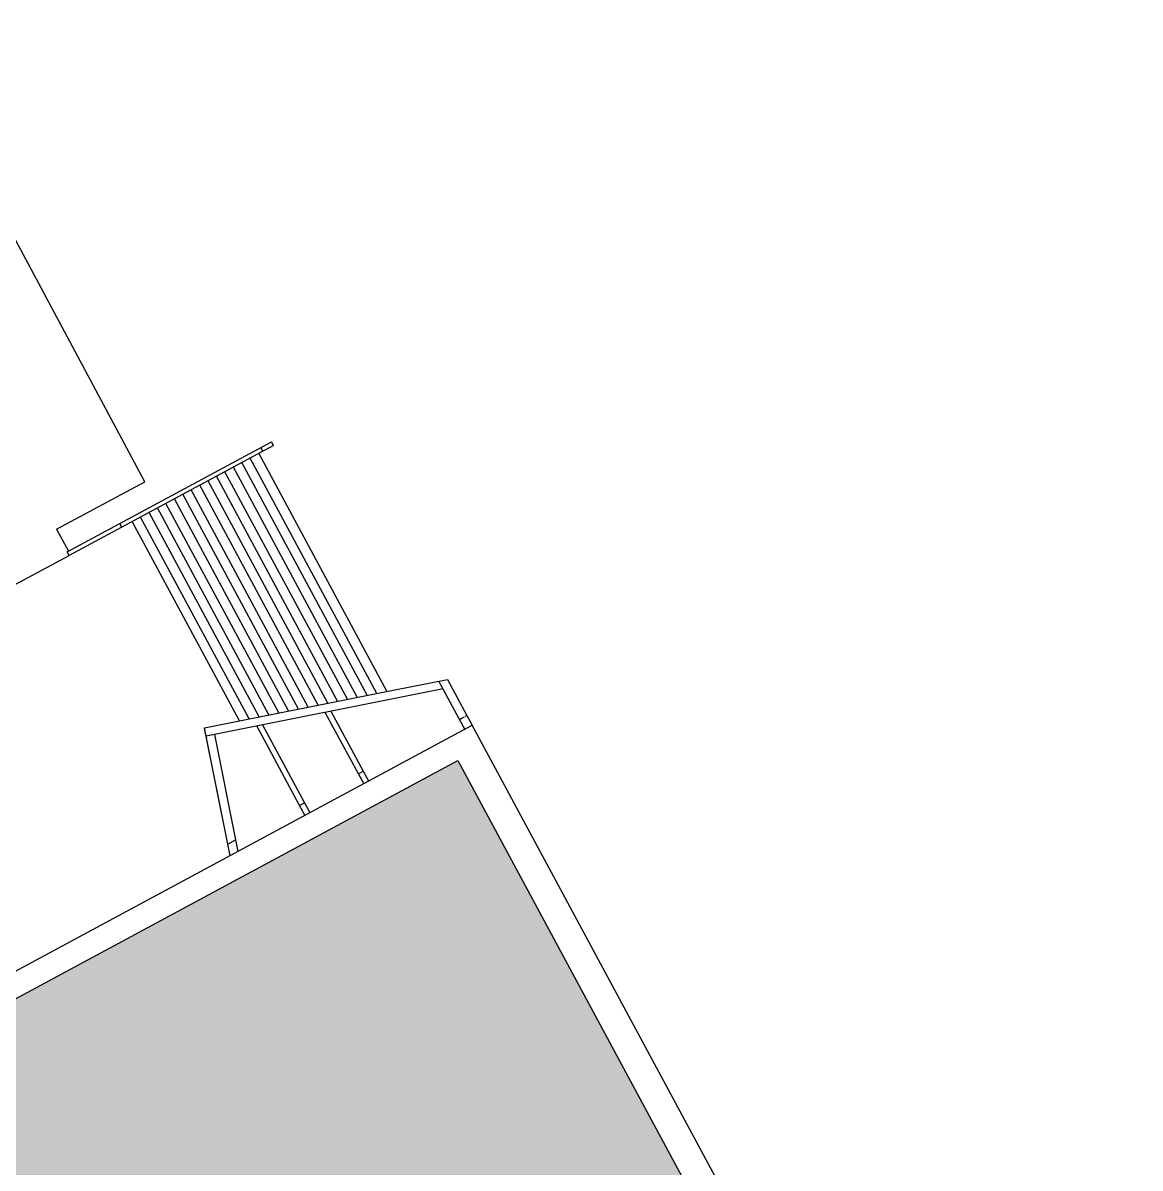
# Model space of a CAD drawing. Header units: inches. Extents: x 69213682 to 69221478, y 27658977 to 27667505.
# Drawn here: x 69217372 to 69218977, y 27665859 to 27667505 of the extents above; entities that cross this region are included whole.
import ezdxf

# ---------------------------------------------------------------- set-up
doc = ezdxf.new("R2010")
doc.units = ezdxf.units.IN
doc.header["$LTSCALE"] = 100
doc.header["$MEASUREMENT"] = 0
for name, color, linetype in [('A-SITE', 3, 'CONTINUOUS'), ('A-WALL', 5, 'CONTINUOUS'), ('Rooms-Category-Color', 7, 'CONTINUOUS'), ('Rooms-College-Color', 7, 'CONTINUOUS'), ('Rooms-Department-Color', 7, 'CONTINUOUS'), ('Rooms-Division-Color', 7, 'CONTINUOUS')]:
    doc.layers.add(name, color=color, linetype=linetype)

msp = doc.modelspace()

# ---------------------------------------------------------------- hatches: boundary and pattern name
at = {"layer": 'Rooms-Category-Color', "true_color": 0xffe090}
msp.add_hatch(color=41, dxfattribs=at).paths.add_polyline_path([(69216885.9, 27665846.7), (69217996.9, 27666444.7), (69218729.8, 27665083), (69217625, 27664488.3), (69217624.3, 27664487.9), (69217624.1, 27664488.3), (69217600.9, 27664531.5), (69217515.6, 27664690), (69217521.3, 27664693.1), (69217339.3, 27665031.2), (69217328.1, 27665025.2), (69217168.8, 27665321), (69217180.1, 27665327.1), (69216998.1, 27665665.2), (69216986.8, 27665659.2)])
at = {"layer": 'Rooms-College-Color', "true_color": 0xadadad}
msp.add_hatch(color=253, dxfattribs=at).paths.add_polyline_path([(69216885.9, 27665846.7), (69217996.9, 27666444.7), (69218729.8, 27665083), (69217625, 27664488.3), (69217624.3, 27664487.9), (69217624.1, 27664488.3), (69217600.9, 27664531.5), (69217515.6, 27664690), (69217521.3, 27664693.1), (69217339.3, 27665031.2), (69217328.1, 27665025.2), (69217168.8, 27665321), (69217180.1, 27665327.1), (69216998.1, 27665665.2), (69216986.8, 27665659.2)])
at = {"layer": 'Rooms-Department-Color', "true_color": 0x604aed}
msp.add_hatch(color=173, dxfattribs=at).paths.add_polyline_path([(69216885.9, 27665846.7), (69217996.9, 27666444.7), (69218729.8, 27665083), (69217625, 27664488.3), (69217624.3, 27664487.9), (69217624.1, 27664488.3), (69217600.9, 27664531.5), (69217515.6, 27664690), (69217521.3, 27664693.1), (69217339.3, 27665031.2), (69217328.1, 27665025.2), (69217168.8, 27665321), (69217180.1, 27665327.1), (69216998.1, 27665665.2), (69216986.8, 27665659.2)])
at = {"layer": 'Rooms-Division-Color', "true_color": 0x604aed}
msp.add_hatch(color=173, dxfattribs=at).paths.add_polyline_path([(69216885.9, 27665846.7), (69217996.9, 27666444.7), (69218729.8, 27665083), (69217625, 27664488.3), (69217624.3, 27664487.9), (69217624.1, 27664488.3), (69217600.9, 27664531.5), (69217515.6, 27664690), (69217521.3, 27664693.1), (69217339.3, 27665031.2), (69217328.1, 27665025.2), (69217168.8, 27665321), (69217180.1, 27665327.1), (69216998.1, 27665665.2), (69216986.8, 27665659.2)])

# ---------------------------------------------------------------- linework, layer by layer
at = {"layer": 'A-SITE'}
for p, q in [((69217435.5, 27666744.6), (69217728.9, 27666902.6)), ((69217731.8, 27666897.3), (69217438.3, 27666739.3)), ((69217716.7, 27666889.2), (69217713.8, 27666894.4)), ((69217731.8, 27666897.3), (69217728.9, 27666902.6)), ((69217880.5, 27666541.3), (69217698.5, 27666879.4)), ((69217710.7, 27666885.9), (69217894.7, 27666544.1)), ((69217852.3, 27666535.7), (69217674.3, 27666866.4)), ((69217866.4, 27666538.5), (69217686.4, 27666872.9)), ((69217810, 27666527.2), (69217638, 27666846.8)), ((69217824.1, 27666530), (69217650.1, 27666853.3)), ((69217838.2, 27666532.9), (69217662.2, 27666859.8)), ((69217781.8, 27666521.6), (69217613.8, 27666833.8)), ((69217795.9, 27666524.4), (69217625.9, 27666840.3)), ((69217739.5, 27666513.1), (69217577.5, 27666814.2)), ((69217753.6, 27666516), (69217589.6, 27666820.7)), ((69217767.7, 27666518.8), (69217601.7, 27666827.3)), ((69217711.3, 27666507.5), (69217553.2, 27666801.2)), ((69217725.4, 27666510.3), (69217565.4, 27666807.7)), ((69217513.9, 27666780), (69217511.1, 27666785.3)), ((69217683.1, 27666501.9), (69217529, 27666788.2)), ((69217697.2, 27666504.7), (69217541.1, 27666794.7)), ((69217420.3, 27666777.3), (69217437.4, 27666745.6)), ((69217438.3, 27666739.3), (69217435.5, 27666744.6)), ((69217904.1, 27666545.8), (69217981.9, 27666561.3)), ((69217999.2, 27666503.9), (69217969.6, 27666558.8)), ((69217981.9, 27666561.3), (69218009.8, 27666509.6)), ((69217632.9, 27666491.6), (69217904.1, 27666545.8)), ((69217975.6, 27666547.8), (69217635.3, 27666479.9)), ((69217814.5, 27666515.7), (69217860.9, 27666429.4)), ((69217853.9, 27666425.7), (69217806.3, 27666514)), ((69217999.2, 27666503.9), (69218001.4, 27666505)), ((69218006.8, 27666489.8), (69217999.2, 27666503.9)), ((69218001.4, 27666505), (69218006.2, 27666507.6)), ((69218007.1, 27666508.1), (69218008, 27666508.6)), ((69218008, 27666508.6), (69218009.8, 27666509.6)), ((69218009.8, 27666509.6), (69218017.4, 27666495.5)), ((69217666.3, 27666324.7), (69217632.9, 27666491.6)), ((69217666.2, 27666324.7), (69217632.9, 27666491.5)), ((69217769.4, 27666380.2), (69217707.9, 27666494.4)), ((69217716.1, 27666496), (69217776.4, 27666383.9)), ((69217647.1, 27666482.2), (69217677.3, 27666330.6)), ((69217853.9, 27666425.7), (69217860.9, 27666429.4)), ((69217861.5, 27666411.6), (69217853.9, 27666425.7)), ((69217860.9, 27666429.4), (69217868.5, 27666415.4)), ((69217769.4, 27666380.2), (69217776.4, 27666383.9)), ((69217776.4, 27666383.9), (69217784, 27666369.9)), ((69217776.9, 27666366.1), (69217769.4, 27666380.2)), ((69217666.3, 27666324.7), (69217677.3, 27666330.6)), ((69217669.6, 27666308.3), (69217666.3, 27666324.7)), ((69217677.3, 27666330.6), (69217680.6, 27666314.2))]:
    msp.add_line(p, q, dxfattribs=at)
msp.add_lwpolyline([(69217420.3, 27666777.3), (69217547.3, 27666845.3), (69217194.3, 27667504.7), (69216215.7, 27666980.9), (69216568.7, 27666321.5), (69216692.1, 27666387.6), (69216711.9, 27666350.5), (69217040.7, 27666526.5), (69217016.7, 27666571.5), (69217087.2, 27666609.3), (69217111.3, 27666564.3), (69217438.3, 27666739.3), (69217435.5, 27666744.6), (69217437.3, 27666745.6)], dxfattribs=at)
at = {"layer": 'A-WALL'}
for p, q in [((69216859, 27665872), (69218017.4, 27666495.5)), ((69218976.8, 27664712.8), (69218017.4, 27666495.5)), ((69216876, 27665841.4), (69217996.9, 27666444.7)), ((69217996.9, 27666444.7), (69218729.8, 27665083))]:
    msp.add_line(p, q, dxfattribs=at)

doc.saveas('drawing.dxf')
